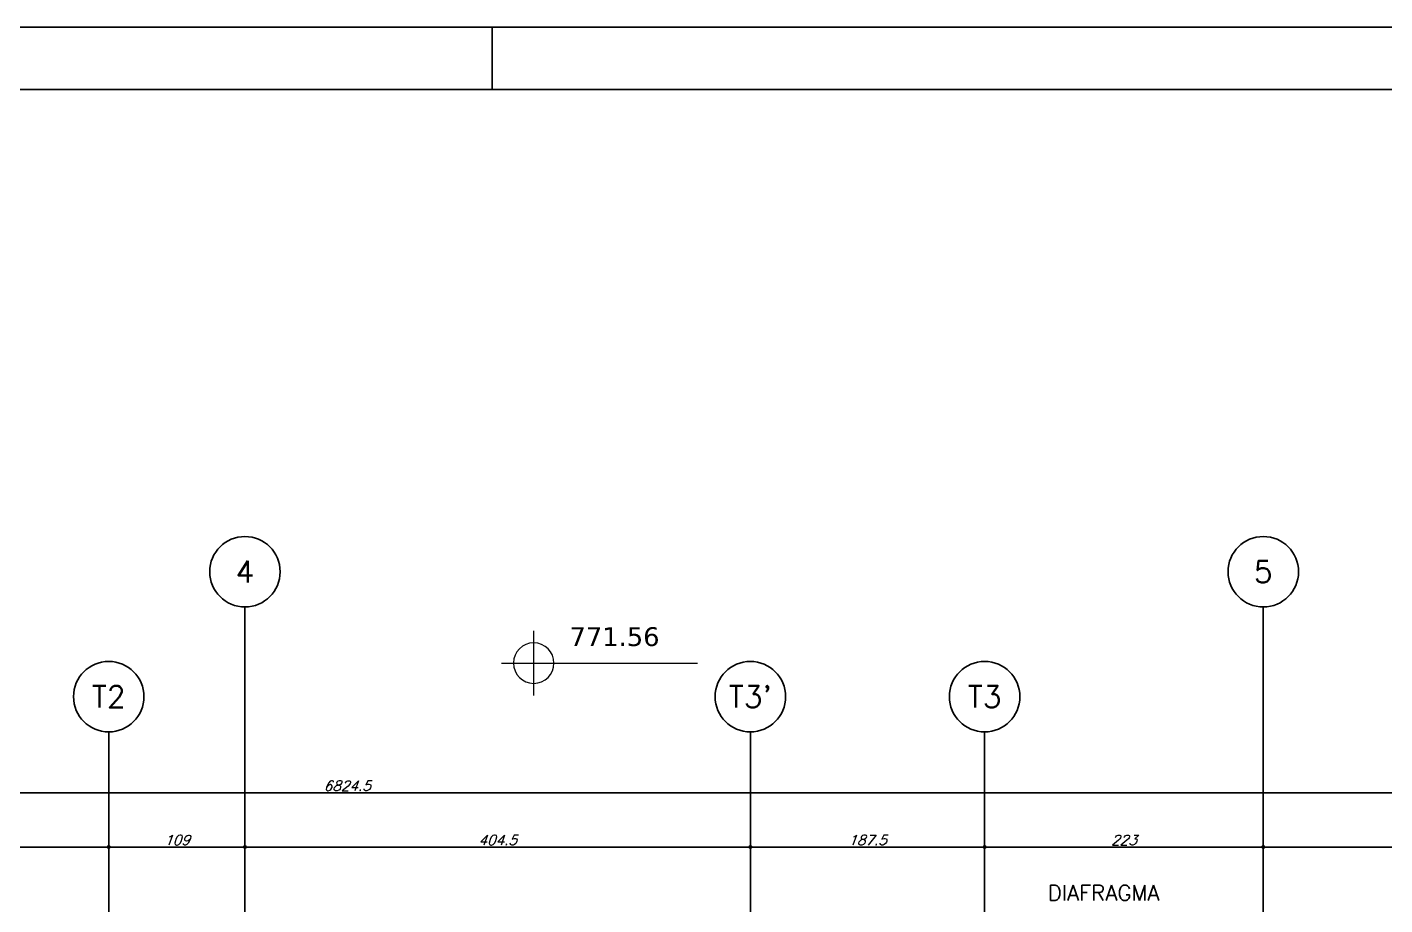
# Model space of a CAD drawing. Header units: millimetres. Extents: x -4107 to 5538, y -2094 to 2406.
# Drawn here: x -384 to 703, y 1703 to 2406 of the extents above; entities that cross this region are included whole.
import ezdxf
from ezdxf.enums import TextEntityAlignment as Align

# ---------------------------------------------------------------- set-up
doc = ezdxf.new("R2010")
doc.units = ezdxf.units.MM
doc.header["$LTSCALE"] = 50
doc.linetypes.add('EIXO', pattern=[6.8, 6, -0.4, 0, -0.4])
doc.layers.add('A-ANNO-NOTE', color=253, linetype='Continuous', lineweight=9)
for name, color, linetype in [('F-COTAS', 106, 'Continuous'), ('F-EIXO', 12, 'EIXO'), ('F-MARGEM', 1, 'Continuous'), ('F-PARC-NOME', 4, 'Continuous'), ('F-TEXTO', 6, 'Continuous')]:
    doc.layers.add(name, color=color, linetype=linetype)
doc.styles.add('CP-TEXT-INCL', font='simplex.shx', dxfattribs={"oblique": 20})
doc.styles.add('MCP', font='simplex.shx')
doc.styles.add('ROMANS', font='simplex.shx')
doc.styles.add('Verdana_3', font='verdana.ttf', dxfattribs={"height": 20})
doc.dimstyles.new('CP-COTAS-50', dxfattribs={"dimscale": 0.64, "dimtxt": 12.5, "dimasz": 5, "dimexe": 5, "dimexo": 5, "dimgap": 2.5, "dimtad": 1, "dimdec": 1, "dimdsep": 46, "dimtxsty": 'CP-TEXT-INCL', "dimblk1": 'DOT', "dimblk2": 'DOT', "dimsah": 1, "dimcen": 9, "dimclrd": 256, "dimclre": 256, "dimclrt": 256, "dimadec": 0, "dimazin": 0, "dimtfac": 1, "dimtdec": 1, "dimtmove": 2, "dimatfit": 3, "dimldrblk": 'DOT', "dimfxl": 0, "dimtolj": 1, "dimarcsym": 0})

# ---------------------------------------------------------------- blocks, each defined once
blk = doc.blocks.new('*U15')
at = {"layer": 'F-EIXO'}
blk.add_line((0, 0), (0, -3377.9), dxfattribs=at)
at = {"layer": 'F-EIXO', "color": 2, "linetype": 'Continuous'}
blk.add_circle((0, 28.2), 28.2, dxfattribs=at)
at = {"layer": 'F-TEXTO', "style": 'ROMANS'}
blk.add_attdef('EIXO', text='', height=17.5, rotation=360, dxfattribs=at).set_placement((0, 28.2), align=Align.MIDDLE_CENTER)
blk = doc.blocks.new('*U16')
at = {"layer": 'F-EIXO'}
blk.add_line((0, 0), (0, -3477.9), dxfattribs=at)
at = {"layer": 'F-EIXO', "color": 2, "linetype": 'Continuous'}
blk.add_circle((0, 28.2), 28.2, dxfattribs=at)
at = {"layer": 'F-TEXTO', "style": 'ROMANS'}
blk.add_attdef('EIXO', text='', height=17.5, rotation=360, dxfattribs=at).set_placement((0, 28.2), align=Align.MIDDLE_CENTER)
blk = doc.blocks.new('_DOT')
at = {"color": 0, "linetype": 'ByBlock'}
blk.add_line((-0.5, 0), (-1, 0), dxfattribs=at)
at = {"color": 0, "linetype": 'ByBlock', "const_width": 0.5}
blk.add_lwpolyline([(-0.25, 0, 1), (0.25, 0, 1)], format="xyb", close=True, dxfattribs=at)
blk = doc.blocks.new('*D64')
at = {"layer": 'DEFPOINTS', "color": 0, "linetype": 'Continuous', "transparency": 16777216}
for p in [(3284.5, 1792.6), (3284.5, 1699.5), (-3540, 1430.2)]:
    blk.add_point(p, dxfattribs=at)
at = {"layer": 'F-COTAS', "linetype": 'Continuous', "lineweight": -2, "transparency": 16777216}
for p, q in [((-3540, 1433.4), (-3540, 1795.8)), ((3284.5, 1702.7), (3284.5, 1795.8)), ((-3536.8, 1792.6), (3281.3, 1792.6))]:
    blk.add_line(p, q, dxfattribs=at)
at = {"layer": 'F-COTAS', "linetype": 'Continuous', "lineweight": -2, "transparency": 16777216, "xscale": 3.2, "yscale": 3.2, "zscale": 3.2, "rotation": 180}
blk.add_blockref('_DOT', (-3540, 1792.6), dxfattribs=at)
at = {"layer": 'F-COTAS', "linetype": 'Continuous', "lineweight": -2, "transparency": 16777216, "xscale": 3.2, "yscale": 3.2, "zscale": 3.2}
blk.add_blockref('_DOT', (3284.5, 1792.6), dxfattribs=at)
at = {"layer": 'F-COTAS', "linetype": 'Continuous', "transparency": 16777216, "insert": (-127.7, 1798.2), "char_height": 8, "attachment_point": 5, "style": 'CP-TEXT-INCL'}
blk.add_mtext('\\A1;6824.5', dxfattribs=at)
blk = doc.blocks.new('*D72')
at = {"layer": 'DEFPOINTS', "color": 0, "linetype": 'Continuous', "transparency": 16777216}
for p in [(605.5, 1749.2), (605.5, 1737.2), (1128, 1737.2)]:
    blk.add_point(p, dxfattribs=at)
at = {"layer": 'F-COTAS', "linetype": 'Continuous', "lineweight": -2, "transparency": 16777216}
for p, q in [((605.5, 1740.4), (605.5, 1752.4)), ((1128, 1740.4), (1128, 1752.4)), ((1124.8, 1749.2), (608.7, 1749.2))]:
    blk.add_line(p, q, dxfattribs=at)
at = {"layer": 'F-COTAS', "linetype": 'Continuous', "lineweight": -2, "transparency": 16777216, "xscale": 3.2, "yscale": 3.2, "zscale": 3.2, "rotation": 180}
blk.add_blockref('_DOT', (605.5, 1749.2), dxfattribs=at)
at = {"layer": 'F-COTAS', "linetype": 'Continuous', "lineweight": -2, "transparency": 16777216, "xscale": 3.2, "yscale": 3.2, "zscale": 3.2}
blk.add_blockref('_DOT', (1128, 1749.2), dxfattribs=at)
at = {"layer": 'F-COTAS', "linetype": 'Continuous', "transparency": 16777216, "insert": (866.7, 1754.8), "char_height": 8, "attachment_point": 5, "style": 'CP-TEXT-INCL'}
blk.add_mtext('\\A1;522.5', dxfattribs=at)
blk = doc.blocks.new('*D73')
at = {"layer": 'DEFPOINTS', "color": 0, "linetype": 'Continuous', "transparency": 16777216}
for p in [(382.5, 1749.2), (382.5, 1747.5), (605.5, 1737.2)]:
    blk.add_point(p, dxfattribs=at)
at = {"layer": 'F-COTAS', "linetype": 'Continuous', "lineweight": -2, "transparency": 16777216}
for p, q in [((382.5, 1750.7), (382.5, 1752.4)), ((605.5, 1740.4), (605.5, 1752.4)), ((602.3, 1749.2), (385.7, 1749.2))]:
    blk.add_line(p, q, dxfattribs=at)
at = {"layer": 'F-COTAS', "linetype": 'Continuous', "lineweight": -2, "transparency": 16777216, "xscale": 3.2, "yscale": 3.2, "zscale": 3.2, "rotation": 180}
blk.add_blockref('_DOT', (382.5, 1749.2), dxfattribs=at)
at = {"layer": 'F-COTAS', "linetype": 'Continuous', "lineweight": -2, "transparency": 16777216, "xscale": 3.2, "yscale": 3.2, "zscale": 3.2}
blk.add_blockref('_DOT', (605.5, 1749.2), dxfattribs=at)
at = {"layer": 'F-COTAS', "linetype": 'Continuous', "transparency": 16777216, "insert": (494, 1754.8), "char_height": 8, "attachment_point": 5, "style": 'CP-TEXT-INCL'}
blk.add_mtext('\\A1;223', dxfattribs=at)
blk = doc.blocks.new('*D74')
at = {"layer": 'DEFPOINTS', "color": 0, "linetype": 'Continuous', "transparency": 16777216}
for p in [(195, 1749.2), (195, 1747.5), (382.5, 1747.5)]:
    blk.add_point(p, dxfattribs=at)
at = {"layer": 'F-COTAS', "linetype": 'Continuous', "lineweight": -2, "transparency": 16777216}
for p, q in [((195, 1750.7), (195, 1752.4)), ((382.5, 1750.7), (382.5, 1752.4)), ((379.3, 1749.2), (198.2, 1749.2))]:
    blk.add_line(p, q, dxfattribs=at)
at = {"layer": 'F-COTAS', "linetype": 'Continuous', "lineweight": -2, "transparency": 16777216, "xscale": 3.2, "yscale": 3.2, "zscale": 3.2, "rotation": 180}
blk.add_blockref('_DOT', (195, 1749.2), dxfattribs=at)
at = {"layer": 'F-COTAS', "linetype": 'Continuous', "lineweight": -2, "transparency": 16777216, "xscale": 3.2, "yscale": 3.2, "zscale": 3.2}
blk.add_blockref('_DOT', (382.5, 1749.2), dxfattribs=at)
at = {"layer": 'F-COTAS', "linetype": 'Continuous', "transparency": 16777216, "insert": (288.7, 1754.8), "char_height": 8, "attachment_point": 5, "style": 'CP-TEXT-INCL'}
blk.add_mtext('\\A1;187.5', dxfattribs=at)
blk = doc.blocks.new('*D75')
at = {"layer": 'DEFPOINTS', "color": 0, "linetype": 'Continuous', "transparency": 16777216}
for p in [(-209.5, 1749.2), (-209.5, 1747.5), (195, 1747.5)]:
    blk.add_point(p, dxfattribs=at)
at = {"layer": 'F-COTAS', "linetype": 'Continuous', "lineweight": -2, "transparency": 16777216}
for p, q in [((-209.5, 1750.7), (-209.5, 1752.4)), ((195, 1750.7), (195, 1752.4)), ((191.8, 1749.2), (-206.3, 1749.2))]:
    blk.add_line(p, q, dxfattribs=at)
at = {"layer": 'F-COTAS', "linetype": 'Continuous', "lineweight": -2, "transparency": 16777216, "xscale": 3.2, "yscale": 3.2, "zscale": 3.2, "rotation": 180}
blk.add_blockref('_DOT', (-209.5, 1749.2), dxfattribs=at)
at = {"layer": 'F-COTAS', "linetype": 'Continuous', "lineweight": -2, "transparency": 16777216, "xscale": 3.2, "yscale": 3.2, "zscale": 3.2}
blk.add_blockref('_DOT', (195, 1749.2), dxfattribs=at)
at = {"layer": 'F-COTAS', "linetype": 'Continuous', "transparency": 16777216, "insert": (-7.3, 1754.8), "char_height": 8, "attachment_point": 5, "style": 'CP-TEXT-INCL'}
blk.add_mtext('\\A1;404.5', dxfattribs=at)
blk = doc.blocks.new('*D76')
at = {"layer": 'DEFPOINTS', "color": 0, "linetype": 'Continuous', "transparency": 16777216}
for p in [(-318.5, 1749.2), (-318.5, 1747.5), (-209.5, 1747.5)]:
    blk.add_point(p, dxfattribs=at)
at = {"layer": 'F-COTAS', "linetype": 'Continuous', "lineweight": -2, "transparency": 16777216}
for p, q in [((-318.5, 1750.7), (-318.5, 1752.4)), ((-209.5, 1750.7), (-209.5, 1752.4)), ((-212.7, 1749.2), (-315.3, 1749.2))]:
    blk.add_line(p, q, dxfattribs=at)
at = {"layer": 'F-COTAS', "linetype": 'Continuous', "lineweight": -2, "transparency": 16777216, "xscale": 3.2, "yscale": 3.2, "zscale": 3.2, "rotation": 180}
blk.add_blockref('_DOT', (-318.5, 1749.2), dxfattribs=at)
at = {"layer": 'F-COTAS', "linetype": 'Continuous', "lineweight": -2, "transparency": 16777216, "xscale": 3.2, "yscale": 3.2, "zscale": 3.2}
blk.add_blockref('_DOT', (-209.5, 1749.2), dxfattribs=at)
at = {"layer": 'F-COTAS', "linetype": 'Continuous', "transparency": 16777216, "insert": (-264, 1754.8), "char_height": 8, "attachment_point": 5, "style": 'CP-TEXT-INCL'}
blk.add_mtext('\\A1;109', dxfattribs=at)
blk = doc.blocks.new('*D77')
at = {"layer": 'DEFPOINTS', "color": 0, "linetype": 'Continuous', "transparency": 16777216}
for p in [(-506, 1749.2), (-506, 1747.5), (-318.5, 1747.5)]:
    blk.add_point(p, dxfattribs=at)
at = {"layer": 'F-COTAS', "linetype": 'Continuous', "lineweight": -2, "transparency": 16777216}
for p, q in [((-506, 1750.7), (-506, 1752.4)), ((-318.5, 1750.7), (-318.5, 1752.4)), ((-321.7, 1749.2), (-502.8, 1749.2))]:
    blk.add_line(p, q, dxfattribs=at)
at = {"layer": 'F-COTAS', "linetype": 'Continuous', "lineweight": -2, "transparency": 16777216, "xscale": 3.2, "yscale": 3.2, "zscale": 3.2, "rotation": 180}
blk.add_blockref('_DOT', (-506, 1749.2), dxfattribs=at)
at = {"layer": 'F-COTAS', "linetype": 'Continuous', "lineweight": -2, "transparency": 16777216, "xscale": 3.2, "yscale": 3.2, "zscale": 3.2}
blk.add_blockref('_DOT', (-318.5, 1749.2), dxfattribs=at)
at = {"layer": 'F-COTAS', "linetype": 'Continuous', "transparency": 16777216, "insert": (-412.3, 1754.8), "char_height": 8, "attachment_point": 5, "style": 'CP-TEXT-INCL'}
blk.add_mtext('\\A1;187.5', dxfattribs=at)
blk = doc.blocks.new('A0-4L_900')
at = {"layer": 'F-MARGEM', "color": 2}
blk.add_line((81.9, 90), (81.9, 89), dxfattribs=at)
blk.add_lwpolyline([(0, 0), (0, 90), (192.9, 90), (192.9, 0)], close=True, dxfattribs=at)
at = {"layer": 'F-MARGEM', "color": 7}
blk.add_lwpolyline([(2.5, 89), (191.9, 89), (191.9, 1), (2.5, 1)], close=True, dxfattribs=at)
blk = doc.blocks.new('LGN-COTA - LGN-COTA-475391-Térreo')
at = {"layer": 'A-ANNO-NOTE'}
for p, q in [((-0.009, -0.238), (-0.009, 0.28)), ((-0.268, 0.021), (1.302, 0.021))]:
    blk.add_line(p, q, dxfattribs=at)
for centre, start, end in [((-0.009, 0.022), 90, 180), ((-0.009, 0.021), 360, 90), ((-0.009, 0.021), 180, 270), ((-0.009, 0.021), 270, 0)]:
    blk.add_arc(centre, 0.162, start, end, dxfattribs=at)
blk = doc.blocks.new('zw$7512')
at = {"layer": 'A-ANNO-NOTE', "xscale": 100, "yscale": 100, "zscale": 100}
blk.add_blockref('LGN-COTA - LGN-COTA-475391-Térreo', (222, 1680.3), dxfattribs=at)
at = {"layer": 'A-ANNO-NOTE', "style": 'Verdana_3'}
blk.add_text('771.56', height=15, dxfattribs=at).set_placement((249.8, 1696.1))

msp = doc.modelspace()

# ---------------------------------------------------------------- block references
at = {"layer": 'A-ANNO-NOTE', "linetype": 'Continuous'}
msp.add_blockref('zw$7512', (-199.5, 214), dxfattribs=at)
at = {"layer": 'F-EIXO', "linetype": 'Continuous'}
for name, p, values in [('*U16', (-209.5, 1941.357), {'EIXO': '4'}), ('*U16', (605.5, 1941.357), {'EIXO': '5'}), ('*U15', (-318.5, 1841.357), {'EIXO': 'T2'}), ('*U15', (195, 1841.357), {'EIXO': "T3'"}), ('*U15', (382.5, 1841.357), {'EIXO': 'T3'})]:
    msp.add_blockref(name, p, dxfattribs=at).add_auto_attribs(values)
at = {"layer": 'F-MARGEM', "linetype": 'Continuous', "xscale": 50, "yscale": 50, "zscale": 50}
msp.add_blockref('A0-4L_900', (-4106.604, -2094.493), dxfattribs=at)

# ---------------------------------------------------------------- texts
at = {"layer": 'F-PARC-NOME', "style": 'MCP'}
msp.add_text('DIAFRAGMA', height=12.5, dxfattribs=at).set_placement((433.016, 1706.28))

# ---------------------------------------------------------------- dimensions: what is measured, and where the dimension line sits
at = {"layer": 'F-COTAS', "linetype": 'Continuous'}
for base, p1, p2, picture, middle in [((3284.5, 1792.612), (-3540, 1430.201), (3284.5, 1699.5), '*D64', (-127.75, 1798.212)), ((-506, 1749.22), (-318.5, 1747.53), (-506, 1747.53), '*D77', (-412.25, 1754.82)), ((-318.5, 1749.22), (-209.5, 1747.53), (-318.5, 1747.53), '*D76', (-264, 1754.82)), ((-209.5, 1749.22), (195, 1747.53), (-209.5, 1747.53), '*D75', (-7.25, 1754.82)), ((195, 1749.22), (382.5, 1747.53), (195, 1747.53), '*D74', (288.75, 1754.82)), ((382.5, 1749.22), (605.5, 1737.169), (382.5, 1747.53), '*D73', (494, 1754.82)), ((605.5, 1749.22), (1128, 1737.169), (605.5, 1737.169), '*D72', (866.75, 1754.82))]:
    dim = msp.add_linear_dim(base=base, p1=p1, p2=p2, dimstyle='CP-COTAS-50', dxfattribs=at)
    dim.commit()
    dim.dimension.update_dxf_attribs({"geometry": picture, "text_midpoint": middle})

doc.saveas('drawing.dxf')
